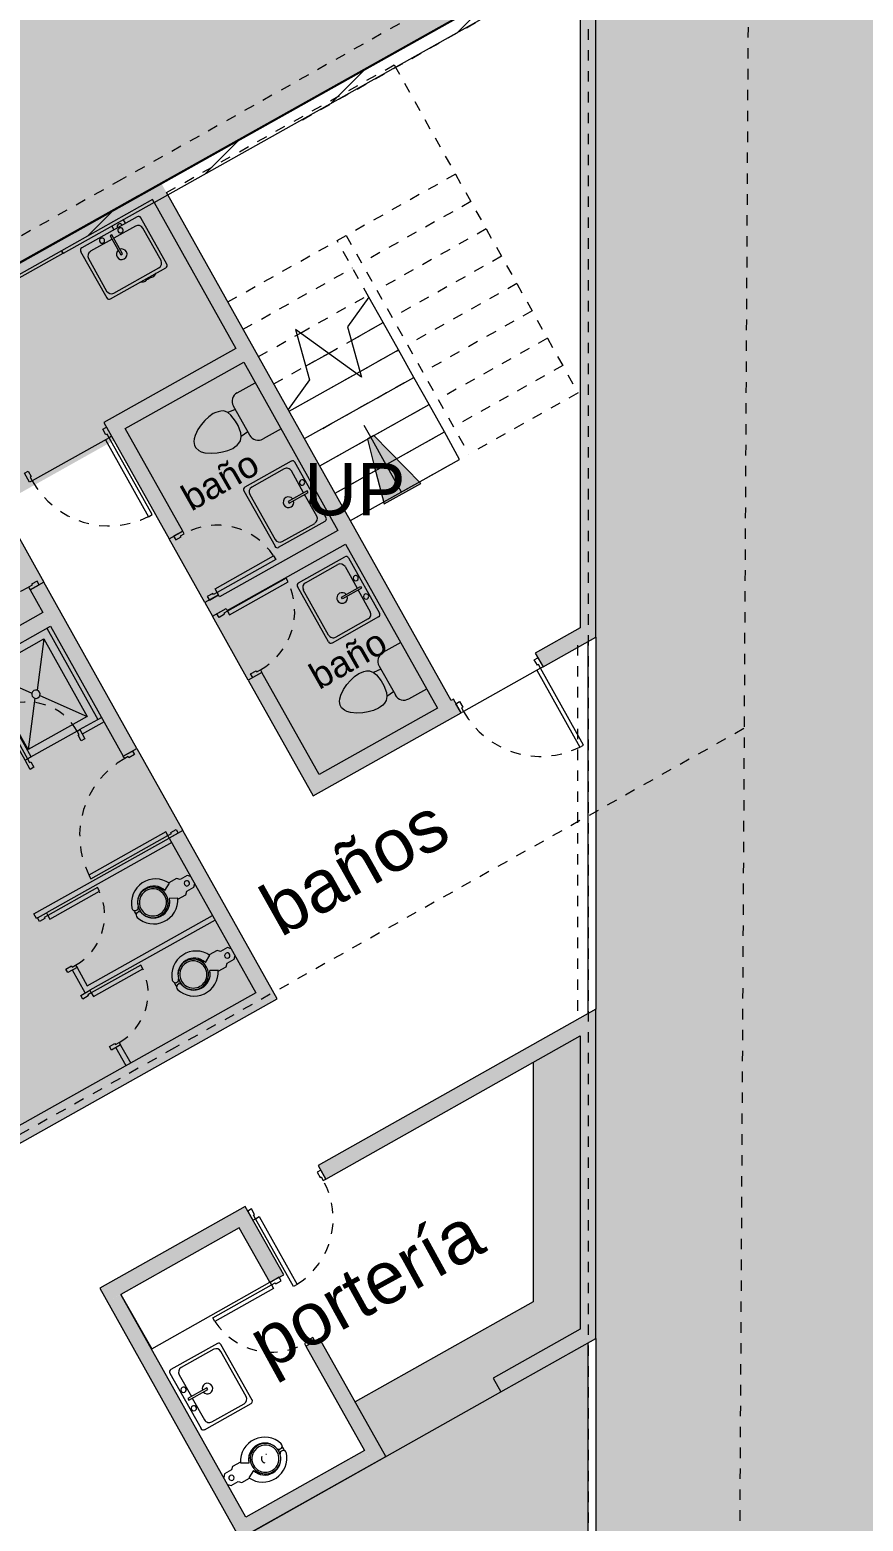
# Model space of a CAD drawing. Header units: metres. Extents: x -11.7 to 73.2, y 41.7 to 99.3.
# Drawn here: x 49.04 to 57.02, y 72.29 to 86.57 of the extents above; entities that cross this region are included whole.
import ezdxf

# ---------------------------------------------------------------- set-up
doc = ezdxf.new("R2010")
doc.units = ezdxf.units.M
for name, pattern in [('Basculante', [0.004, 0.0025, -0.0015]), ('Dash dot', [0.015875, 0.00635, -0.004763, 0, -0.004763]), ('LineaDiscontinua-1_5mm', [0.003, 0.0015, -0.0015]), ('LíneaDeRejilla', [0.021, 0.012, -0.003, 0.003, -0.003]), ('Oculto', [0.006, 0.004, -0.002])]:
    doc.linetypes.add(name, pattern=pattern)
for name, color, linetype, lineweight in [('A-BRND', 11, 'Continuous', 5), ('A-DETL', 3, 'Continuous', 5), ('A-DETL-3', 151, 'Continuous', 5), ('A-DETL-GENF', 92, 'Continuous', 5), ('A-DETL-LNOC', 90, 'Oculto', 5), ('A-ESCA', 31, 'Continuous', 5), ('A-ESCA-ANNO', 31, 'Continuous', 5), ('A-ESCA-LNOC', 31, 'Basculante', 5), ('A-MURO', 113, 'Continuous', 9), ('A-MURO-ACHU', 111, 'Continuous', 9), ('A-PISO', 51, 'Continuous', 9), ('A-PISO-ACHU', 8, 'Continuous', 9), ('A-PISO-RAMP-TEXT', 2, 'Continuous', 5), ('A-PUER', 31, 'Continuous', 5), ('A-PUER-MARC', 31, 'Continuous', 9), ('A-TEXT-NOTA', 2, 'Continuous', 5), ('A-VENT', 1, 'Continuous', 5), ('A-WALL', 113, 'Continuous', 18), ('H-HID-APAR', 6, 'Continuous', 5), ('S-ESCA-IDEN', 31, 'Continuous', 5), ('S-REJI', 1, 'Continuous', 5)]:
    doc.layers.add(name, color=color, linetype=linetype, lineweight=lineweight)
doc.styles.add('Arial', font='Arial.ttf', dxfattribs={"height": 0.5})
doc.styles.add('Arial_1', font='Arial.ttf', dxfattribs={"height": 0.625})
doc.styles.add('Arial_3', font='Arial.ttf', dxfattribs={"height": 0.25})

# ---------------------------------------------------------------- blocks, each defined once
blk = doc.blocks.new('Puerta-Batiente-HojaLisa - 700x2200-1187620-Nivel 1')
at = {"layer": 'A-PUER'}
for p, q in [((-0.322, -0.719), (-0.322, -0.075)), ((-0.322, -0.075), (-0.282, -0.075)), ((-0.282, -0.075), (-0.282, -0.719)), ((-0.282, -0.719), (-0.322, -0.719))]:
    blk.add_line(p, q, dxfattribs=at)
at = {"layer": 'A-PUER', "linetype": 'LineaDiscontinua-1_5mm'}
blk.add_arc((-0.322, -0.075), 0.644, 273.561, 360, dxfattribs=at)
at = {"layer": 'A-PUER-MARC'}
for p, q in [((-0.31, 0.025), (-0.35, 0.025)), ((-0.35, 0.025), (-0.35, -0.075)), ((-0.31, -0.035), (-0.31, 0.025)), ((0.35, 0.025), (0.31, 0.025)), ((0.31, 0.025), (0.31, -0.035)), ((0.35, -0.075), (0.35, 0.025)), ((-0.35, -0.075), (-0.322, -0.075)), ((-0.322, -0.075), (-0.322, -0.035)), ((-0.322, -0.035), (-0.31, -0.035)), ((0.31, -0.035), (0.322, -0.035)), ((0.322, -0.035), (0.322, -0.075)), ((0.322, -0.075), (0.35, -0.075))]:
    blk.add_line(p, q, dxfattribs=at)
blk = doc.blocks.new('M_Sink-Single-2D - 660 x 560mm-1187621-Nivel 1')
at = {"layer": 'H-HID-APAR'}
for p, q in [((0.002, 0.65), (0.002, 0.14)), ((0.002, 0.65), (0.002, 0.14)), ((0.636, 0.675), (0.027, 0.675)), ((0.636, 0.675), (0.027, 0.675)), ((0.033, 0.592), (0.033, 0.236)), ((0.579, 0.643), (0.084, 0.643)), ((0.63, 0.236), (0.63, 0.592)), ((0.662, 0.14), (0.662, 0.65)), ((0.662, 0.14), (0.662, 0.65)), ((0.341, 0.356), (0.322, 0.356)), ((0.322, 0.356), (0.322, 0.147)), ((0.341, 0.147), (0.341, 0.356)), ((0.084, 0.185), (0.322, 0.185)), ((0.322, 0.147), (0.341, 0.147)), ((0.341, 0.185), (0.579, 0.185)), ((0.027, 0.115), (0.636, 0.115)), ((0.027, 0.115), (0.636, 0.115))]:
    blk.add_line(p, q, dxfattribs=at)
for centre, radius, start, end in [((0.027, 0.65), 0.0254, 90, 180), ((0.027, 0.65), 0.0254, 90, 180), ((0.084, 0.592), 0.0508, 90, 180), ((0.579, 0.592), 0.0508, 360, 90), ((0.636, 0.65), 0.0254, 0, 90), ((0.636, 0.65), 0.0254, 0, 90), ((0.332, 0.356), 0.0508, 360, 180), ((0.332, 0.356), 0.0508, 180, 259.1931), ((0.332, 0.356), 0.0508, 280.8069, 0), ((0.084, 0.236), 0.0508, 180, 270), ((0.23, 0.15), 0.0254, 360, 180), ((0.23, 0.15), 0.0254, 180, 0), ((0.433, 0.15), 0.0254, 360, 180), ((0.433, 0.15), 0.0254, 180, 360), ((0.579, 0.236), 0.0508, 270, 0), ((0.027, 0.14), 0.0254, 180, 270), ((0.027, 0.14), 0.0254, 180, 270), ((0.636, 0.14), 0.0254, 270, 360), ((0.636, 0.14), 0.0254, 270, 0)]:
    blk.add_arc(centre, radius, start, end, dxfattribs=at)
blk = doc.blocks.new('Puerta-Batiente-HojaLisa - 800x2200-1043135-Nivel 1')
at = {"layer": 'A-PUER'}
for p, q in [((-0.372, -0.819), (-0.372, -0.075)), ((-0.372, -0.075), (-0.332, -0.075)), ((-0.332, -0.075), (-0.332, -0.819)), ((-0.332, -0.819), (-0.372, -0.819))]:
    blk.add_line(p, q, dxfattribs=at)
at = {"layer": 'A-PUER', "linetype": 'LineaDiscontinua-1_5mm'}
blk.add_arc((-0.372, -0.075), 0.744, 273.0819, 0, dxfattribs=at)
at = {"layer": 'A-PUER-MARC'}
for p, q in [((-0.36, 0.025), (-0.4, 0.025)), ((-0.4, 0.025), (-0.4, -0.075)), ((-0.36, -0.035), (-0.36, 0.025)), ((0.4, 0.025), (0.36, 0.025)), ((0.36, 0.025), (0.36, -0.035)), ((0.4, -0.075), (0.4, 0.025)), ((-0.4, -0.075), (-0.372, -0.075)), ((-0.372, -0.075), (-0.372, -0.035)), ((-0.372, -0.035), (-0.36, -0.035)), ((0.36, -0.035), (0.372, -0.035)), ((0.372, -0.035), (0.372, -0.075)), ((0.372, -0.075), (0.4, -0.075))]:
    blk.add_line(p, q, dxfattribs=at)
blk = doc.blocks.new('Ventana-1Cuerpo-Proyectante - 1000x500-1341010-Nivel 1')
at = {"layer": 'A-VENT'}
for p, q in [((-0.5, 0.06), (0.5, 0.06)), ((-0.5, 0.06), (-0.5, 0.03)), ((-0.5, 0.03), (0.5, 0.03)), ((0.5, 0.03), (0.5, 0.06))]:
    blk.add_line(p, q, dxfattribs=at)
blk = doc.blocks.new('M_Water Closet - Flush Valve - Floor Mounted - Private - 6_1 Lpf-1196158-Nivel 1')
at = {"layer": 'H-HID-APAR'}
for p, q in [((-0.064, -0.102), (-0.089, -0.127)), ((-0.089, -0.127), (-0.089, -0.213)), ((-0.038, 0), (-0.064, -0.025)), ((-0.064, -0.025), (-0.064, -0.102)), ((0.064, -0.025), (0.038, 0)), ((0.064, -0.102), (0.064, -0.025)), ((0.089, -0.127), (0.064, -0.102)), ((0.089, -0.213), (0.089, -0.127)), ((-0.043, -0.281), (-0.083, -0.209)), ((0.083, -0.209), (0.043, -0.281)), ((-0.006, -0.597), (-0.013, -0.596))]:
    blk.add_line(p, q, dxfattribs=at)
at = {"layer": 'H-HID-APAR', "flags": 128}
for points in [[(-0.111, -0.325), (-0.107, -0.321), (-0.102, -0.317), (-0.098, -0.313), (-0.092, -0.309), (-0.087, -0.306), (-0.082, -0.302), (-0.076, -0.299), (-0.071, -0.296), (-0.065, -0.293), (-0.059, -0.291), (-0.053, -0.289), (-0.051, -0.288)], [(0.051, -0.288), (0.057, -0.29), (0.063, -0.292), (0.068, -0.295), (0.074, -0.298), (0.08, -0.301), (0.085, -0.304), (0.09, -0.308), (0.096, -0.311), (0.101, -0.315), (0.105, -0.319), (0.11, -0.324)], [(0.014, -0.596), (0.009, -0.597), (0.003, -0.597)]]:
    blk.add_lwpolyline(points, dxfattribs=at)
at = {"layer": 'H-HID-APAR'}
for centre, radius, start, end in [((0, -0.064), 0.0254, 360, 180), ((0, -0.064), 0.0254, 180, 360), ((0.019, -0.418), 0.232, 115.8609, 252.5741), ((0.002, -0.429), 0.155, 106.9633, 257.0367), ((-0.002, -0.429), 0.155, 282.9633, 73.0367), ((-0.019, -0.418), 0.232, 287.4259, 64.1391), ((0, -0.438), 0.146, 0, 180), ((0, -0.438), 0.146, 161.4419, 165.9707), ((0, -0.437), 0.13, 90, 270), ((0, -0.438), 0.146, 146.5915, 151.9011), ((0, -0.438), 0.146, 132.2685, 137.754), ((0, -0.438), 0.146, 118.1189, 123.4335), ((0, -0.438), 0.146, 104.0429, 108.5788), ((0, -0.438), 0.04, 30, 140.1083), ((0, -0.437), 0.13, 270, 90), ((0, -0.438), 0.146, 71.4212, 75.9571), ((0, -0.438), 0.146, 56.5665, 61.8811), ((0, -0.438), 0.146, 42.246, 47.7315), ((0, -0.438), 0.146, 28.1617, 33.4085), ((0, -0.438), 0.146, 14.0293, 18.5581), ((0, -0.438), 0.146, 180, 238.3584), ((0, -0.438), 0.146, 240.6149, 251.1591), ((0, -0.438), 0.04, 315, 324.568), ((0, -0.438), 0.146, 288.8409, 299.3851), ((0, -0.438), 0.146, 301.6416, 0), ((-0.042, -0.61), 0.0307, 252.5741, 72.5741), ((0, -0.438), 0.146, 255.8551, 284.1449), ((0, -0.438), 0.197, 264.2548, 276.4022), ((0.042, -0.61), 0.0307, 107.4259, 287.4259)]:
    blk.add_arc(centre, radius, start, end, dxfattribs=at)
blk = doc.blocks.new('Puerta-Batiente-HojaLisa - 700x2200-1508701-Nivel 1')
at = {"layer": 'A-PUER'}
for p, q in [((-0.282, 0.719), (-0.322, 0.719)), ((-0.322, 0.719), (-0.322, 0.075)), ((-0.282, 0.075), (-0.282, 0.719)), ((-0.322, 0.075), (-0.282, 0.075))]:
    blk.add_line(p, q, dxfattribs=at)
at = {"layer": 'A-PUER', "linetype": 'LineaDiscontinua-1_5mm'}
blk.add_arc((-0.322, 0.075), 0.644, 0, 86.439, dxfattribs=at)
at = {"layer": 'A-PUER-MARC'}
for p, q in [((-0.35, -0.025), (-0.35, 0.075)), ((-0.35, 0.075), (-0.322, 0.075)), ((-0.322, 0.075), (-0.322, 0.035)), ((-0.322, 0.035), (-0.31, 0.035)), ((-0.31, 0.035), (-0.31, -0.025)), ((0.31, 0.035), (0.322, 0.035)), ((0.31, -0.025), (0.31, 0.035)), ((0.322, 0.035), (0.322, 0.075)), ((0.322, 0.075), (0.35, 0.075)), ((0.35, 0.075), (0.35, -0.025)), ((-0.31, -0.025), (-0.35, -0.025)), ((0.35, -0.025), (0.31, -0.025))]:
    blk.add_line(p, q, dxfattribs=at)
blk = doc.blocks.new('Puerta-Batiente-HojaLisa - 700x2200-V8-Nivel 1')
at = {"layer": 'A-PUER'}
for p, q in [((-0.322, -0.719), (-0.322, -0.075)), ((-0.322, -0.075), (-0.282, -0.075)), ((-0.282, -0.075), (-0.282, -0.719)), ((-0.282, -0.719), (-0.322, -0.719))]:
    blk.add_line(p, q, dxfattribs=at)
at = {"layer": 'A-PUER', "linetype": 'LineaDiscontinua-1_5mm'}
blk.add_arc((-0.322, -0.075), 0.644, 273.561, 360, dxfattribs=at)
at = {"layer": 'A-PUER-MARC'}
for p, q in [((-0.31, 0.025), (-0.35, 0.025)), ((-0.35, 0.025), (-0.35, -0.075)), ((-0.31, -0.035), (-0.31, 0.025)), ((0.35, 0.025), (0.31, 0.025)), ((0.31, 0.025), (0.31, -0.035)), ((0.35, -0.075), (0.35, 0.025)), ((-0.35, -0.075), (-0.322, -0.075)), ((-0.322, -0.075), (-0.322, -0.035)), ((-0.322, -0.035), (-0.31, -0.035)), ((0.31, -0.035), (0.322, -0.035)), ((0.322, -0.035), (0.322, -0.075)), ((0.322, -0.075), (0.35, -0.075))]:
    blk.add_line(p, q, dxfattribs=at)
blk = doc.blocks.new('Puerta-Batiente-HojaLisa - 900x2200-1042033-Nivel 1')
at = {"layer": 'A-PUER'}
for p, q in [((-0.382, 0.919), (-0.422, 0.919)), ((-0.422, 0.919), (-0.422, 0.075)), ((-0.382, 0.075), (-0.382, 0.919)), ((-0.422, 0.075), (-0.382, 0.075))]:
    blk.add_line(p, q, dxfattribs=at)
at = {"layer": 'A-PUER', "linetype": 'LineaDiscontinua-1_5mm'}
blk.add_arc((-0.422, 0.075), 0.844, 360, 87.2835, dxfattribs=at)
at = {"layer": 'A-PUER-MARC'}
for p, q in [((-0.45, -0.025), (-0.45, 0.075)), ((-0.45, 0.075), (-0.422, 0.075)), ((-0.422, 0.075), (-0.422, 0.035)), ((-0.422, 0.035), (-0.41, 0.035)), ((-0.41, 0.035), (-0.41, -0.025)), ((0.41, 0.035), (0.422, 0.035)), ((0.41, -0.025), (0.41, 0.035)), ((0.422, 0.035), (0.422, 0.075)), ((0.422, 0.075), (0.45, 0.075)), ((0.45, 0.075), (0.45, -0.025)), ((-0.41, -0.025), (-0.45, -0.025)), ((0.45, -0.025), (0.41, -0.025))]:
    blk.add_line(p, q, dxfattribs=at)
blk = doc.blocks.new('Puerta-Batiente-HojaLisa - 900x2200-1042010-Nivel 1')
at = {"layer": 'A-PUER'}
for p, q in [((-0.422, -0.919), (-0.422, -0.075)), ((-0.422, -0.075), (-0.382, -0.075)), ((-0.382, -0.075), (-0.382, -0.919)), ((-0.382, -0.919), (-0.422, -0.919))]:
    blk.add_line(p, q, dxfattribs=at)
at = {"layer": 'A-PUER', "linetype": 'LineaDiscontinua-1_5mm'}
blk.add_arc((-0.422, -0.075), 0.844, 272.7165, 0, dxfattribs=at)
at = {"layer": 'A-PUER-MARC'}
for p, q in [((-0.41, 0.025), (-0.45, 0.025)), ((-0.45, 0.025), (-0.45, -0.075)), ((-0.41, -0.035), (-0.41, 0.025)), ((0.45, 0.025), (0.41, 0.025)), ((0.41, 0.025), (0.41, -0.035)), ((0.45, -0.075), (0.45, 0.025)), ((-0.45, -0.075), (-0.422, -0.075)), ((-0.422, -0.075), (-0.422, -0.035)), ((-0.422, -0.035), (-0.41, -0.035)), ((0.41, -0.035), (0.422, -0.035)), ((0.422, -0.035), (0.422, -0.075)), ((0.422, -0.075), (0.45, -0.075))]:
    blk.add_line(p, q, dxfattribs=at)
blk = doc.blocks.new('M_Toilet-Domestic-3D - M_Toilet-Domestic-3D-1584717-Nivel 1')
at = {"layer": 'H-HID-APAR'}
for p, q in [((-0.253, 0.298), (-0.253, 0.495)), ((0.253, 0.495), (0.253, 0.298)), ((0.159, 0.204), (-0.159, 0.204)), ((-0.123, 0.204), (-0.132, 0.127)), ((-0.025, 0.152), (-0.097, 0.14)), ((0.025, 0.152), (-0.025, 0.152)), ((0.097, 0.14), (0.025, 0.152)), ((0.123, 0.204), (0.132, 0.127)), ((-0.188, 0.025), (-0.191, 0)), ((-0.191, 0), (-0.186, -0.051)), ((-0.184, 0.051), (-0.188, 0.025)), ((-0.177, 0.076), (-0.184, 0.051)), ((-0.163, 0.102), (-0.177, 0.076)), ((-0.132, 0.127), (-0.163, 0.102)), ((-0.097, 0.14), (-0.132, 0.127)), ((0.132, 0.127), (0.097, 0.14)), ((0.163, 0.102), (0.132, 0.127)), ((0.177, 0.076), (0.163, 0.102)), ((0.184, 0.051), (0.177, 0.076)), ((0.188, 0.025), (0.184, 0.051)), ((0.186, -0.051), (0.191, 0)), ((0.191, 0), (0.188, 0.025)), ((-0.186, -0.051), (-0.172, -0.102)), ((-0.172, -0.102), (-0.154, -0.152)), ((0.154, -0.152), (0.172, -0.102)), ((0.172, -0.102), (0.186, -0.051)), ((-0.154, -0.152), (-0.13, -0.203)), ((-0.13, -0.203), (-0.095, -0.254)), ((-0.095, -0.254), (-0.07, -0.279)), ((-0.07, -0.279), (-0.048, -0.292)), ((0.048, -0.292), (0.07, -0.279)), ((0.07, -0.279), (0.095, -0.254)), ((0.095, -0.254), (0.13, -0.203)), ((0.13, -0.203), (0.154, -0.152)), ((-0.048, -0.292), (-0.013, -0.305)), ((-0.013, -0.305), (0.013, -0.305)), ((0.013, -0.305), (0.048, -0.292))]:
    blk.add_line(p, q, dxfattribs=at)
for centre, start, end in [((-0.159, 0.298), 180, 270), ((0.159, 0.298), 270, 360)]:
    blk.add_arc(centre, 0.0946, start, end, dxfattribs=at)
blk = doc.blocks.new('M_Sink-Single-2D - 660 x 560mm-V9-Nivel 1')
at = {"layer": 'H-HID-APAR'}
for p, q in [((0.002, 0.65), (0.002, 0.14)), ((0.002, 0.65), (0.002, 0.14)), ((0.636, 0.675), (0.027, 0.675)), ((0.636, 0.675), (0.027, 0.675)), ((0.033, 0.592), (0.033, 0.236)), ((0.579, 0.643), (0.084, 0.643)), ((0.63, 0.236), (0.63, 0.592)), ((0.662, 0.14), (0.662, 0.65)), ((0.662, 0.14), (0.662, 0.65)), ((0.341, 0.356), (0.322, 0.356)), ((0.322, 0.356), (0.322, 0.147)), ((0.341, 0.147), (0.341, 0.356)), ((0.084, 0.185), (0.322, 0.185)), ((0.322, 0.147), (0.341, 0.147)), ((0.341, 0.185), (0.579, 0.185)), ((0.027, 0.115), (0.636, 0.115)), ((0.027, 0.115), (0.636, 0.115))]:
    blk.add_line(p, q, dxfattribs=at)
for centre, radius, start, end in [((0.027, 0.65), 0.0254, 90, 180), ((0.027, 0.65), 0.0254, 90, 180), ((0.084, 0.592), 0.0508, 90, 180), ((0.579, 0.592), 0.0508, 360, 90), ((0.636, 0.65), 0.0254, 0, 90), ((0.636, 0.65), 0.0254, 0, 90), ((0.332, 0.356), 0.0508, 360, 180), ((0.332, 0.356), 0.0508, 180, 259.1931), ((0.332, 0.356), 0.0508, 280.8069, 0), ((0.084, 0.236), 0.0508, 180, 270), ((0.23, 0.15), 0.0254, 360, 180), ((0.23, 0.15), 0.0254, 180, 0), ((0.433, 0.15), 0.0254, 360, 180), ((0.433, 0.15), 0.0254, 180, 360), ((0.579, 0.236), 0.0508, 270, 0), ((0.027, 0.14), 0.0254, 180, 270), ((0.027, 0.14), 0.0254, 180, 270), ((0.636, 0.14), 0.0254, 270, 360), ((0.636, 0.14), 0.0254, 270, 0)]:
    blk.add_arc(centre, radius, start, end, dxfattribs=at)
blk = doc.blocks.new('M_Toilet-Domestic-3D - M_Toilet-Domestic-3D-1585321-Nivel 1')
at = {"layer": 'H-HID-APAR'}
for p, q in [((-0.07, 0.279), (-0.048, 0.292)), ((-0.048, 0.292), (-0.013, 0.305)), ((-0.013, 0.305), (0.013, 0.305)), ((0.013, 0.305), (0.048, 0.292)), ((0.048, 0.292), (0.07, 0.279)), ((-0.172, 0.102), (-0.154, 0.152)), ((-0.154, 0.152), (-0.13, 0.203)), ((-0.13, 0.203), (-0.095, 0.254)), ((-0.095, 0.254), (-0.07, 0.279)), ((0.07, 0.279), (0.095, 0.254)), ((0.095, 0.254), (0.13, 0.203)), ((0.13, 0.203), (0.154, 0.152)), ((0.154, 0.152), (0.172, 0.102)), ((-0.191, 0), (-0.186, 0.051)), ((-0.186, 0.051), (-0.172, 0.102)), ((0.172, 0.102), (0.186, 0.051)), ((0.186, 0.051), (0.191, 0)), ((-0.188, -0.025), (-0.191, 0)), ((-0.184, -0.051), (-0.188, -0.025)), ((-0.177, -0.076), (-0.184, -0.051)), ((-0.163, -0.102), (-0.177, -0.076)), ((-0.132, -0.127), (-0.163, -0.102)), ((-0.097, -0.14), (-0.132, -0.127)), ((-0.123, -0.204), (-0.132, -0.127)), ((-0.025, -0.152), (-0.097, -0.14)), ((0.097, -0.14), (0.025, -0.152)), ((0.132, -0.127), (0.097, -0.14)), ((0.123, -0.204), (0.132, -0.127)), ((0.163, -0.102), (0.132, -0.127)), ((0.177, -0.076), (0.163, -0.102)), ((0.184, -0.051), (0.177, -0.076)), ((0.188, -0.025), (0.184, -0.051)), ((0.191, 0), (0.188, -0.025)), ((0.159, -0.204), (-0.159, -0.204)), ((0.025, -0.152), (-0.025, -0.152)), ((-0.253, -0.298), (-0.253, -0.495)), ((0.253, -0.495), (0.253, -0.298))]:
    blk.add_line(p, q, dxfattribs=at)
for centre, start, end in [((-0.159, -0.298), 90, 180), ((0.159, -0.298), 0, 90)]:
    blk.add_arc(centre, 0.0946, start, end, dxfattribs=at)
blk = doc.blocks.new('M_Sink-Single-2D - 660 x 560mm-1585322-Nivel 1')
at = {"layer": 'H-HID-APAR'}
for p, q in [((0.002, -0.65), (0.002, -0.14)), ((0.002, -0.65), (0.002, -0.14)), ((0.027, -0.115), (0.636, -0.115)), ((0.027, -0.115), (0.636, -0.115)), ((0.662, -0.14), (0.662, -0.65)), ((0.662, -0.14), (0.662, -0.65)), ((0.033, -0.592), (0.033, -0.236)), ((0.084, -0.185), (0.322, -0.185)), ((0.322, -0.147), (0.341, -0.147)), ((0.322, -0.356), (0.322, -0.147)), ((0.341, -0.147), (0.341, -0.356)), ((0.341, -0.185), (0.579, -0.185)), ((0.63, -0.236), (0.63, -0.592)), ((0.341, -0.356), (0.322, -0.356)), ((0.636, -0.675), (0.027, -0.675)), ((0.636, -0.675), (0.027, -0.675)), ((0.579, -0.643), (0.084, -0.643))]:
    blk.add_line(p, q, dxfattribs=at)
for centre, radius, start, end in [((0.027, -0.14), 0.0254, 90, 180), ((0.027, -0.14), 0.0254, 90, 180), ((0.23, -0.15), 0.0254, 360, 180), ((0.433, -0.15), 0.0254, 0, 180), ((0.636, -0.14), 0.0254, 0, 90), ((0.636, -0.14), 0.0254, 0, 90), ((0.084, -0.236), 0.0508, 90, 180), ((0.23, -0.15), 0.0254, 180, 0), ((0.433, -0.15), 0.0254, 180, 0), ((0.579, -0.236), 0.0508, 360, 90), ((0.332, -0.356), 0.0508, 100.8069, 180), ((0.332, -0.356), 0.0508, 180, 0), ((0.332, -0.356), 0.0508, 360, 79.1931), ((0.027, -0.65), 0.0254, 180, 270), ((0.027, -0.65), 0.0254, 180, 270), ((0.084, -0.592), 0.0508, 180, 270), ((0.579, -0.592), 0.0508, 270, 0), ((0.636, -0.65), 0.0254, 270, 0), ((0.636, -0.65), 0.0254, 270, 0)]:
    blk.add_arc(centre, radius, start, end, dxfattribs=at)
blk = doc.blocks.new('M_Water Closet - Flush Valve - Floor Mounted - Public - 6_1 Lpf-1196154-Nivel 1')
at = {"layer": 'H-HID-APAR'}
for p, q in [((-0.064, -0.025), (-0.064, -0.064)), ((0.064, -0.064), (0.064, -0.025))]:
    blk.add_line(p, q, dxfattribs=at)
for centre, radius, start, end in [((0, -0.064), 0.0254, 360, 180), ((0.019, -0.418), 0.232, 243.0924, 252.5741), ((-0.042, -0.61), 0.0307, 252.5741, 327.5741), ((0, -0.438), 0.197, 263.5978, 276.4022), ((0.042, -0.61), 0.0307, 212.4259, 287.4259), ((-0.019, -0.418), 0.232, 287.4259, 296.907)]:
    blk.add_arc(centre, radius, start, end, dxfattribs=at)
blk = doc.blocks.new('M_Sink-Single-2D - 660 x 560mm-1585875-Nivel 1')
at = {"layer": 'H-HID-APAR'}
for p, q in [((0.002, 0.635), (0.002, 0.125)), ((0.002, 0.635), (0.002, 0.125)), ((0.636, 0.66), (0.027, 0.66)), ((0.636, 0.66), (0.027, 0.66)), ((0.033, 0.577), (0.033, 0.221)), ((0.579, 0.628), (0.084, 0.628)), ((0.63, 0.221), (0.63, 0.577)), ((0.662, 0.125), (0.662, 0.635)), ((0.662, 0.125), (0.662, 0.635)), ((0.341, 0.341), (0.322, 0.341)), ((0.322, 0.341), (0.322, 0.132)), ((0.341, 0.132), (0.341, 0.341)), ((0.084, 0.17), (0.322, 0.17)), ((0.341, 0.17), (0.579, 0.17)), ((0.027, 0.1), (0.636, 0.1)), ((0.027, 0.1), (0.636, 0.1)), ((0.322, 0.132), (0.341, 0.132))]:
    blk.add_line(p, q, dxfattribs=at)
for centre, radius, start, end in [((0.027, 0.635), 0.0254, 90, 180), ((0.027, 0.635), 0.0254, 90, 180), ((0.084, 0.577), 0.0508, 90, 180), ((0.579, 0.577), 0.0508, 360, 90), ((0.636, 0.635), 0.0254, 0, 90), ((0.636, 0.635), 0.0254, 0, 90), ((0.332, 0.341), 0.0508, 360, 180), ((0.332, 0.341), 0.0508, 180, 259.1931), ((0.332, 0.341), 0.0508, 280.8069, 0), ((0.084, 0.221), 0.0508, 180, 270), ((0.23, 0.135), 0.0254, 360, 180), ((0.433, 0.135), 0.0254, 360, 180), ((0.579, 0.221), 0.0508, 270, 0), ((0.027, 0.125), 0.0254, 180, 270), ((0.027, 0.125), 0.0254, 180, 270), ((0.23, 0.135), 0.0254, 180, 0), ((0.433, 0.135), 0.0254, 180, 360), ((0.636, 0.125), 0.0254, 270, 360), ((0.636, 0.125), 0.0254, 270, 0)]:
    blk.add_arc(centre, radius, start, end, dxfattribs=at)
blk = doc.blocks.new('Puerta-Batiente-HojaLisa - 600x1_400-1587083-Nivel 1')
at = {"layer": 'A-PUER'}
for p, q in [((-0.232, 0.569), (-0.272, 0.569)), ((-0.272, 0.569), (-0.272, 0.025)), ((-0.232, 0.025), (-0.232, 0.569)), ((-0.272, 0.025), (-0.232, 0.025))]:
    blk.add_line(p, q, dxfattribs=at)
at = {"layer": 'A-PUER', "linetype": 'LineaDiscontinua-1_5mm'}
blk.add_arc((-0.272, 0.025), 0.544, 360, 85.7833, dxfattribs=at)
at = {"layer": 'A-PUER-MARC'}
for p, q in [((-0.3, -0.075), (-0.3, 0.025)), ((-0.3, 0.025), (-0.272, 0.025)), ((-0.272, 0.025), (-0.272, -0.015)), ((0.272, -0.015), (0.272, 0.025)), ((0.272, 0.025), (0.3, 0.025)), ((0.3, 0.025), (0.3, -0.075)), ((-0.26, -0.075), (-0.3, -0.075)), ((-0.272, -0.015), (-0.26, -0.015)), ((-0.26, -0.015), (-0.26, -0.075)), ((0.26, -0.015), (0.272, -0.015)), ((0.26, -0.075), (0.26, -0.015)), ((0.3, -0.075), (0.26, -0.075))]:
    blk.add_line(p, q, dxfattribs=at)
blk = doc.blocks.new('Puerta-Batiente-HojaLisa - 900x2200-V7-Nivel 1')
at = {"layer": 'A-PUER'}
for p, q in [((-0.382, 0.919), (-0.422, 0.919)), ((-0.422, 0.919), (-0.422, 0.075)), ((-0.382, 0.075), (-0.382, 0.919)), ((-0.422, 0.075), (-0.382, 0.075))]:
    blk.add_line(p, q, dxfattribs=at)
at = {"layer": 'A-PUER', "linetype": 'LineaDiscontinua-1_5mm'}
blk.add_arc((-0.422, 0.075), 0.844, 360, 87.2835, dxfattribs=at)
at = {"layer": 'A-PUER-MARC'}
for p, q in [((-0.45, -0.025), (-0.45, 0.075)), ((-0.45, 0.075), (-0.422, 0.075)), ((-0.422, 0.075), (-0.422, 0.035)), ((-0.422, 0.035), (-0.41, 0.035)), ((-0.41, 0.035), (-0.41, -0.025)), ((0.41, 0.035), (0.422, 0.035)), ((0.41, -0.025), (0.41, 0.035)), ((0.422, 0.035), (0.422, 0.075)), ((0.422, 0.075), (0.45, 0.075)), ((0.45, 0.075), (0.45, -0.025)), ((-0.41, -0.025), (-0.45, -0.025)), ((0.45, -0.025), (0.41, -0.025))]:
    blk.add_line(p, q, dxfattribs=at)
blk = doc.blocks.new('M_Water Closet - Flush Valve - Floor Mounted - Public - 6_1 Lpf-V10-Nivel 1')
at = {"layer": 'H-HID-APAR'}
for p, q in [((-0.064, -0.102), (-0.089, -0.127)), ((-0.089, -0.127), (-0.089, -0.213)), ((-0.038, 0), (-0.064, -0.025)), ((-0.064, -0.025), (-0.064, -0.102)), ((0.064, -0.025), (0.038, 0)), ((0.064, -0.102), (0.064, -0.025)), ((0.089, -0.127), (0.064, -0.102)), ((0.089, -0.213), (0.089, -0.127)), ((-0.043, -0.281), (-0.083, -0.209)), ((0.083, -0.209), (0.043, -0.281)), ((-0.006, -0.597), (-0.013, -0.596))]:
    blk.add_line(p, q, dxfattribs=at)
at = {"layer": 'H-HID-APAR', "flags": 128}
for points in [[(-0.111, -0.325), (-0.107, -0.321), (-0.102, -0.317), (-0.098, -0.313), (-0.092, -0.309), (-0.087, -0.306), (-0.082, -0.302), (-0.076, -0.299), (-0.071, -0.296), (-0.065, -0.293), (-0.059, -0.291), (-0.053, -0.289), (-0.051, -0.288)], [(0.051, -0.288), (0.057, -0.29), (0.063, -0.292), (0.068, -0.295), (0.074, -0.298), (0.08, -0.301), (0.085, -0.304), (0.09, -0.308), (0.096, -0.311), (0.101, -0.315), (0.105, -0.319), (0.11, -0.324)], [(0.014, -0.596), (0.009, -0.597), (0.003, -0.597)]]:
    blk.add_lwpolyline(points, dxfattribs=at)
at = {"layer": 'H-HID-APAR'}
for centre, radius, start, end in [((0, -0.064), 0.0254, 360, 180), ((0, -0.064), 0.0254, 180, 360), ((0.019, -0.418), 0.232, 115.8609, 252.5741), ((0.002, -0.429), 0.155, 106.9633, 257.0367), ((-0.002, -0.429), 0.155, 282.9633, 73.0367), ((-0.019, -0.418), 0.232, 287.4259, 64.1391), ((0, -0.438), 0.146, 0, 180), ((0, -0.438), 0.146, 161.4419, 165.9707), ((0, -0.437), 0.13, 90, 270), ((0, -0.438), 0.146, 146.5915, 151.9011), ((0, -0.438), 0.146, 132.2685, 137.754), ((0, -0.438), 0.146, 118.1189, 123.4335), ((0, -0.438), 0.146, 104.0429, 108.5788), ((0, -0.437), 0.13, 270, 90), ((0, -0.438), 0.146, 71.4212, 75.9571), ((0, -0.438), 0.146, 56.5665, 61.8811), ((0, -0.438), 0.146, 42.246, 47.7315), ((0, -0.438), 0.146, 28.0989, 33.4085), ((0, -0.438), 0.146, 14.0293, 18.5581), ((0, -0.438), 0.146, 180, 238.3584), ((0, -0.438), 0.146, 240.6149, 251.1591), ((0, -0.438), 0.146, 288.8409, 299.3851), ((0, -0.438), 0.146, 301.6416, 0), ((-0.042, -0.61), 0.0307, 252.5741, 72.5741), ((0, -0.438), 0.146, 255.8551, 284.1449), ((0, -0.438), 0.197, 263.5978, 276.4022), ((0.042, -0.61), 0.0307, 107.4259, 287.4259)]:
    blk.add_arc(centre, radius, start, end, dxfattribs=at)
blk = doc.blocks.new('M_Shower Stall-2D - M_Shower Stall-2D 80_100-V16-Nivel 1')
at = {"layer": 'H-HID-APAR'}
for p, q in [((0, 0), (0, 1)), ((0.8, 1), (0.8, 0)), ((0.075, 0.925), (0.371, 0.529)), ((0.075, 0.075), (0.075, 0.925)), ((0.075, 0.925), (0.725, 0.925)), ((0.725, 0.925), (0.429, 0.529)), ((0.725, 0.925), (0.725, 0.075)), ((0.372, 0.472), (0.075, 0.075)), ((0.428, 0.472), (0.725, 0.075)), ((0.572, 0), (0.028, 0)), ((0.725, 0.075), (0.075, 0.075))]:
    blk.add_line(p, q, dxfattribs=at)
for start, end in [(360, 180), (180, 360)]:
    blk.add_arc((0.4, 0.5), 0.04, start, end, dxfattribs=at)
blk = doc.blocks.new('Top Rail Type - Top Rail_Internal_-1330960-Nivel 1')
at = {"layer": 'A-DETL-LNOC'}
blk.add_line((54.286, 80.679), (54.286, 77.081), dxfattribs=at)

msp = doc.modelspace()

# ---------------------------------------------------------------- hatches: boundary and pattern name
at = {"layer": 'A-DETL-GENF'}
h = msp.add_hatch(color=7, dxfattribs=at)
h.paths.add_polyline_path([(48.148, 75.456), (49.865, 76.426), (48.144, 75.461), (48.147, 75.457)], flags=0)
h.paths.add_polyline_path([(48.152, 75.638), (51.205, 77.349), (50.374, 78.832), (50.505, 78.906), (50.065, 79.691), (49.934, 79.617), (49.237, 80.86), (47.754, 80.029), (48.268, 79.113), (46.698, 78.233), (48.149, 75.644)], flags=0)
h.paths.add_polyline_path([(46.624, 78.364), (48.064, 79.171), (47.55, 80.087), (49.164, 80.991), (49.042, 81.209), (49.173, 81.283), (48.755, 82.028), (49.845, 82.639), (49.75, 82.81), (51.014, 83.519), (50.23, 84.918), (50.361, 84.991), (50.304, 85.092), (44.554, 81.867), (44.61, 81.767), (44.691, 81.813), (46.614, 78.383)], flags=0)
h.paths.add_polyline_path([(51.81, 79.441), (52.944, 80.077), (52.064, 81.647), (50.93, 81.011), (50.92, 81.029), (50.789, 80.956), (51.131, 80.345), (51.262, 80.418), (51.793, 79.471)], flags=0)
h.paths.add_polyline_path([(50.716, 81.086), (50.846, 81.16), (50.856, 81.142), (51.99, 81.778), (51.088, 83.388), (49.954, 82.752), (50.504, 81.77), (50.373, 81.697), (50.674, 81.16)], flags=0)
h.paths.add_polyline_path([(48.602, 81.994), (47.744, 83.524), (47.875, 83.597), (48.659, 82.198), (48.965, 82.37), (49.038, 82.239), (48.616, 82.002)], flags=0)
msp.add_hatch(color=10, dxfattribs=at).paths.add_polyline_path([(51.012, 55.917), (54.381, 55.919), (54.381, 73.997), (49.207, 71.088), (47.969, 73.285), (26.695, 61.379), (27.997, 59.062), (49.236, 71.036), (49.236, 55.917), (49.279, 55.917)], flags=0)
at = {"layer": 'A-MURO-ACHU'}
for points in [[(54.311, 80.672), (54.461, 80.756), (54.461, 87.427), (54.311, 87.343), (54.311, 80.714)], [(52.944, 80.077), (53.075, 80.15), (50.361, 84.991), (50.23, 84.918), (52.903, 80.15)], [(50.93, 81.011), (52.064, 81.647), (51.99, 81.778), (50.856, 81.142), (50.92, 81.029)], [(47.624, 79.956), (49.237, 80.86), (49.164, 80.991), (47.55, 80.087), (47.583, 80.029)], [(46.4, 74.484), (51.41, 77.292), (51.336, 77.423), (47.722, 75.397), (47.739, 75.366), (46.626, 74.633)], [(54.311, 73.958), (54.461, 74.042), (54.461, 77.022), (54.311, 76.938), (54.311, 74.042)], [(51.051, 72.127), (51.182, 72.2), (49.913, 74.464), (49.782, 74.391), (50.957, 72.294)], [(53.552, 73.53), (54.311, 73.958), (54.311, 74.13), (53.478, 73.661)], [(51.182, 72.2), (52.319, 72.837), (52.245, 72.968), (51.109, 72.331), (51.129, 72.294)]]:
    msp.add_hatch(color=256, dxfattribs=at).paths.add_polyline_path(points, flags=0)
at = {"layer": 'A-MURO-ACHU', "lineweight": 5}
h = msp.add_hatch(dxfattribs=at)
h.set_pattern_fill('FP_1', color=256, style=0, pattern_type=2)
h.set_pattern_definition([(45, (0, 0), (-0.265165, 0.265165), [])])
h.paths.add_polyline_path([(37.239, 77.635), (39.763, 79.05), (39.748, 79.076), (50.216, 84.944), (50.23, 84.918), (54.311, 87.205), (54.311, 87.343), (37.18, 77.74), (37.203, 77.7)], flags=0)
at = {"layer": 'A-MURO-ACHU'}
h = msp.add_hatch(color=256, dxfattribs=at)
h.paths.add_polyline_path([(51.205, 77.349), (51.336, 77.423), (50.505, 78.906), (50.374, 78.832), (51.164, 77.423)], flags=0)
h.paths.add_polyline_path([(49.934, 79.617), (50.065, 79.691), (49.173, 81.283), (49.042, 81.209), (49.872, 79.728)], flags=0)
h.paths.add_polyline_path([(48.602, 81.994), (48.733, 82.068), (47.875, 83.597), (47.744, 83.524), (48.483, 82.205)], flags=0)
h = msp.add_hatch(color=256, dxfattribs=at)
h.paths.add_polyline_path([(48.733, 82.068), (49.038, 82.239), (48.965, 82.37), (48.659, 82.198)], flags=0)
h.paths.add_polyline_path([(49.823, 82.679), (51.088, 83.388), (51.014, 83.519), (49.75, 82.81), (49.782, 82.752)], flags=0)
h = msp.add_hatch(color=256, dxfattribs=at)
h.paths.add_polyline_path([(51.752, 79.237), (51.883, 79.31), (51.262, 80.418), (51.131, 80.345), (51.604, 79.502)], flags=0)
h.paths.add_polyline_path([(50.789, 80.956), (50.92, 81.029), (50.846, 81.16), (50.716, 81.086)], flags=0)
h.paths.add_polyline_path([(50.373, 81.697), (50.504, 81.77), (49.954, 82.752), (49.823, 82.679), (50.341, 81.755)], flags=0)
h = msp.add_hatch(color=256, dxfattribs=at)
h.paths.add_polyline_path([(51.883, 79.31), (53.17, 80.032), (53.096, 80.163), (51.81, 79.441)], flags=0)
h.paths.add_polyline_path([(53.955, 80.472), (54.311, 80.672), (54.311, 80.844), (53.881, 80.603), (53.923, 80.529)], flags=0)
h = msp.add_hatch(color=256, dxfattribs=at)
h.paths.add_polyline_path([(49.782, 74.391), (51.177, 75.175), (51.103, 75.306), (49.709, 74.522), (49.741, 74.464)], flags=0)
h.paths.add_polyline_path([(51.874, 75.567), (54.461, 77.022), (54.461, 77.194), (51.8, 75.698)], flags=0)
h = msp.add_hatch(color=256, dxfattribs=at)
h.paths.add_polyline_path([(52.319, 72.837), (52.45, 72.911), (51.814, 74.042), (51.683, 73.968), (52.278, 72.911)], flags=0)
h.paths.add_polyline_path([(51.34, 74.579), (51.471, 74.652), (51.177, 75.175), (51.046, 75.102), (51.228, 74.778)], flags=0)
at = {"layer": 'A-PISO-ACHU'}
h = msp.add_hatch(color=256, dxfattribs=at)
h.paths.add_polyline_path([(-5.714, 41.658), (19.599, 41.658), (19.605, 42.464), (40.933, 42.478), (40.946, 41.658), (44.914, 41.658), (44.914, 42.48), (49.914, 42.481), (49.914, 42.473), (54.904, 42.467), (54.904, 41.658), (54.914, 41.658), (54.914, 42.487), (58.671, 42.49), (57.849, 43.512), (57.759, 43.633), (57.679, 43.76), (57.608, 43.893), (57.547, 44.031), (57.497, 44.173), (57.458, 44.319), (57.43, 44.467), (57.413, 44.616), (57.408, 44.767), (57.416, 57.285), (57.416, 79.65), (59.917, 86.617), (59.925, 86.624), (59.917, 86.63), (59.917, 92.022), (59.937, 92.025), (59.938, 92.176), (59.913, 92.171), (59.911, 92.211), (59.893, 92.408), (59.857, 92.628), (59.826, 92.772), (59.775, 92.954), (59.72, 93.115), (59.744, 93.126), (59.671, 93.306), (59.587, 93.481), (59.489, 93.654), (59.488, 93.656), (59.386, 93.814), (59.271, 93.971), (59.146, 94.12), (59.012, 94.261), (58.87, 94.394), (58.719, 94.517), (58.562, 94.631), (58.397, 94.735), (58.227, 94.828), (58.05, 94.911), (57.87, 94.983), (57.685, 95.043), (57.496, 95.092), (57.305, 95.129), (57.079, 95.156), (56.886, 95.167), (56.707, 95.167), (56.506, 95.154), (56.311, 95.129), (56.119, 95.092), (55.93, 95.043), (55.744, 94.983), (55.563, 94.911), (55.393, 94.831), (25.532, 78.496), (-2.224, 62.875), (-2.521, 62.641), (-2.81, 62.398), (-3.092, 62.145), (-3.365, 61.884), (-3.63, 61.615), (-3.887, 61.338), (-4.184, 60.991), (-4.425, 60.691), (-4.656, 60.384), (-4.861, 60.093), (-5.072, 59.772), (-5.273, 59.444), (-5.464, 59.111), (-5.601, 58.856), (-5.77, 58.518), (-5.928, 58.175), (-6.075, 57.827), (-6.227, 57.429), (-6.336, 57.118), (26.988, 75.873), (54.461, 90.902), (54.461, 90.864), (54.482, 90.875), (54.482, 87.45), (54.461, 87.439), (54.461, 46.001), (-5.712, 46.001)], flags=0)
h.paths.add_polyline_path([(67.406, 45.89), (67.409, 50.912), (73.16, 50.909), (73.16, 51.904), (68.416, 51.907), (68.415, 93.643), (68.405, 93.658), (68.398, 93.655), (66.287, 95.202), (66.248, 95.297), (66.229, 95.323), (66.151, 95.451), (66.084, 95.584), (66.026, 95.722), (65.979, 95.864), (65.943, 96.009), (65.938, 96.009), (65.891, 96.157), (65.918, 96.156), (65.916, 97.029), (65.889, 97.163), (69.835, 99.325), (65.321, 99.325), (65.213, 99.199), (65.126, 99.017), (65.053, 98.836), (64.992, 98.651), (64.944, 98.462), (64.907, 98.27), (64.884, 98.083), (64.892, 96.089), (64.918, 95.908), (64.958, 95.718), (65.01, 95.53), (65.075, 95.346), (65.151, 95.167), (65.238, 94.993), (65.337, 94.825), (65.447, 94.664), (65.566, 94.511), (67.438, 93.14), (67.412, 55.141), (65.53, 53.447), (65.421, 53.313), (65.321, 53.172), (65.231, 53.023), (65.157, 52.879), (65.108, 52.773), (65.051, 52.623), (65.004, 52.469), (64.968, 52.313), (64.941, 52.154), (64.926, 51.995), (64.92, 50.253), (64.92, 49.186), (64.917, 49.186), (64.913, 47.95), (64.976, 47.772), (65.051, 47.597), (65.137, 47.428), (65.233, 47.265), (65.34, 47.108), (65.456, 46.957), (65.581, 46.815), (65.715, 46.681), (65.858, 46.555), (66.008, 46.439), (66.165, 46.333), (66.328, 46.236), (66.498, 46.151), (66.672, 46.076), (66.851, 46.012), (67.033, 45.96), (67.218, 45.919)], flags=0)
h.paths.add_polyline_path([(20.152, 57.717), (49.236, 57.717), (49.236, 71.036), (27.997, 59.062), (26.695, 61.379), (20.172, 57.728)], flags=0)
h.paths.add_polyline_path([(-9.942, 67.27), (-9.634, 67.277), (-9.331, 67.295), (-9.026, 67.325), (-8.723, 67.366), (-8.422, 67.419), (22.136, 84.617), (49.022, 99.325), (42.771, 99.325), (20.68, 87.24), (-11.749, 68.989), (-11.749, 67.478), (-11.725, 67.475), (-11.434, 67.435), (-11.123, 67.378), (-10.839, 67.317), (-10.554, 67.291), (-10.248, 67.275)], flags=0)
h = msp.add_hatch(color=256, dxfattribs=at)
h.paths.add_polyline_path([(36.012, 46.001), (54.461, 46.001), (54.461, 47.467), (53.111, 47.467), (53.111, 48.267), (31.566, 48.267), (31.566, 48.252), (28.891, 48.252), (28.891, 48.267), (19.841, 48.267), (19.841, 48.252), (17.216, 48.252), (17.216, 48.267), (12.185, 48.267), (12.185, 47.467), (10.835, 47.468), (10.835, 49.341), (7.078, 47.231), (1.251, 57.627), (54.482, 87.45), (54.482, 90.875), (26.928, 75.839), (-5.708, 57.472), (-5.685, 46.001), (30.706, 46.001)], flags=0)
h.paths.add_polyline_path([(54.311, 47.617), (54.311, 48.267), (53.261, 48.267), (53.261, 47.617)], flags=0)
msp.add_hatch(color=256, dxfattribs=at).paths.add_polyline_path([(52.45, 72.911), (53.552, 73.53), (53.478, 73.661), (54.311, 74.13), (54.311, 76.938), (53.861, 76.685), (53.861, 74.393), (52.156, 73.434), (52.417, 72.968)], flags=0)
at = {"layer": 'S-ESCA-IDEN'}
msp.add_hatch(color=256, dxfattribs=at).paths.add_polyline_path([(52.432, 82.031), (52.783, 82.227), (52.335, 82.686), (52.274, 82.652), (52.339, 82.395)], flags=0)

# ---------------------------------------------------------------- linework, layer by layer
at = {"layer": 'A-DETL', "linetype": 'Dash dot'}
msp.add_line((55.972, 96.396), (55.722, 51.22), dxfattribs=at)
at = {"layer": 'A-DETL-3'}
for p, q in [((51.046, 75.102), (49.913, 74.464)), ((51.34, 74.579), (51.046, 75.102)), ((50.207, 73.941), (51.34, 74.579)), ((49.913, 74.464), (50.207, 73.941))]:
    msp.add_line(p, q, dxfattribs=at)
at = {"layer": 'A-DETL-LNOC'}
msp.add_line((51.651, 85.71), (73.16, 97.766), dxfattribs=at)
at = {"layer": 'A-ESCA'}
for p, q in [((52.423, 83.767), (52.286, 84.011)), ((52.119, 83.596), (52.423, 83.767)), ((52.57, 83.505), (52.423, 83.767)), ((51.597, 83.648), (51.631, 83.667)), ((51.681, 83.351), (51.9, 83.473)), ((52.202, 83.299), (52.57, 83.505)), ((52.716, 83.243), (52.57, 83.505)), ((51.523, 82.918), (52.168, 83.28)), ((51.67, 82.657), (52.716, 83.243)), ((52.863, 82.982), (52.716, 83.243)), ((51.816, 82.395), (52.863, 82.982)), ((53.01, 82.72), (52.863, 82.982)), ((51.963, 82.133), (53.01, 82.72)), ((53.156, 82.458), (53.01, 82.72)), ((52.11, 81.872), (53.156, 82.458))]:
    msp.add_line(p, q, dxfattribs=at)
at = {"layer": 'A-ESCA', "linetype": 'Basculante'}
for p, q in [((52.119, 83.596), (52.423, 83.767)), ((51.597, 83.648), (51.631, 83.667)), ((51.681, 83.351), (51.9, 83.473)), ((52.202, 83.299), (52.57, 83.505)), ((51.523, 82.918), (52.168, 83.28)), ((51.67, 82.657), (52.716, 83.243)), ((51.816, 82.395), (52.863, 82.982)), ((51.963, 82.133), (53.01, 82.72)), ((52.11, 81.872), (53.156, 82.458))]:
    msp.add_line(p, q, dxfattribs=at)
at = {"layer": 'A-ESCA-ANNO'}
for p, q in [((52.286, 84.011), (52.082, 83.727)), ((51.583, 83.702), (51.717, 83.22)), ((52.217, 83.245), (51.583, 83.702)), ((52.082, 83.727), (52.217, 83.245)), ((51.717, 83.22), (51.513, 82.936))]:
    msp.add_line(p, q, dxfattribs=at)
at = {"layer": 'A-ESCA-LNOC'}
for p, q in [((50.349, 85.012), (52.53, 86.234)), ((52.53, 86.234), (54.29, 83.094)), ((53.117, 85.188), (52.07, 84.601)), ((53.117, 85.188), (52.07, 84.601)), ((50.459, 84.816), (50.349, 85.012)), ((53.264, 84.926), (52.217, 84.339)), ((53.264, 84.926), (52.217, 84.339)), ((50.936, 83.965), (51.983, 84.552)), ((50.936, 83.965), (51.983, 84.552)), ((51.983, 84.552), (52.07, 84.601)), ((52.286, 84.011), (51.983, 84.552)), ((52.07, 84.601), (53.244, 82.507)), ((53.41, 84.664), (52.364, 84.077)), ((53.41, 84.664), (52.364, 84.077)), ((53.557, 84.402), (52.51, 83.816)), ((53.557, 84.402), (52.51, 83.816)), ((51.083, 83.703), (52.13, 84.29)), ((51.083, 83.703), (52.13, 84.29)), ((53.704, 84.141), (52.657, 83.554)), ((53.704, 84.141), (52.657, 83.554)), ((51.631, 83.667), (52.276, 84.028)), ((51.631, 83.667), (52.276, 84.028)), ((53.85, 83.879), (52.804, 83.292)), ((53.85, 83.879), (52.804, 83.292)), ((51.23, 83.442), (51.597, 83.648)), ((51.23, 83.442), (51.597, 83.648)), ((51.9, 83.473), (52.119, 83.596)), ((51.9, 83.473), (52.119, 83.596)), ((53.997, 83.617), (52.95, 83.031)), ((53.997, 83.617), (52.95, 83.031)), ((51.376, 83.18), (51.681, 83.351)), ((51.376, 83.18), (51.681, 83.351)), ((52.168, 83.28), (52.202, 83.299)), ((52.168, 83.28), (52.202, 83.299)), ((54.144, 83.356), (53.097, 82.769)), ((54.144, 83.356), (53.097, 82.769)), ((54.29, 83.094), (53.244, 82.507))]:
    msp.add_line(p, q, dxfattribs=at)
at = {"layer": 'A-MURO'}
for p, q in [((49.517, 79.871), (49.726, 79.988)), ((49.751, 79.944), (49.541, 79.827)), ((49.079, 78.106), (50.374, 78.832)), ((50.399, 78.789), (49.199, 78.116)), ((49.103, 78.062), (49.079, 78.106)), ((49.112, 78.067), (49.103, 78.062)), ((49.59, 77.418), (50.79, 78.091)), ((50.814, 78.047), (49.615, 77.375)), ((49.571, 77.35), (49.449, 77.568)), ((49.493, 77.593), (49.59, 77.418)), ((49.962, 76.653), (49.865, 76.827)), ((49.908, 76.851), (50.006, 76.677))]:
    msp.add_line(p, q, dxfattribs=at)
at = {"layer": 'A-PISO'}
for p, q in [((1.251, 57.627), (54.482, 87.45)), ((50.07, 84.978), (44.489, 81.832)), ((49.799, 82.665), (49.062, 82.252)), ((48.733, 82.068), (49.173, 81.283)), ((50.716, 81.086), (50.373, 81.697)), ((51.131, 80.345), (50.789, 80.956)), ((54.386, 77.152), (54.386, 80.714)), ((54.461, 80.756), (54.461, 77.194)), ((53.93, 80.458), (53.194, 80.045)), ((50.065, 79.691), (50.505, 78.906)), ((53.861, 76.685), (53.861, 74.393)), ((53.861, 74.393), (52.156, 73.434)), ((54.386, 55.917), (54.386, 74)), ((54.461, 74.042), (54.461, 55.917)), ((27.954, 59.138), (53.552, 73.53))]:
    msp.add_line(p, q, dxfattribs=at)
at = {"layer": 'A-WALL'}
for p, q in [((54.461, 87.427), (37.18, 77.74)), ((54.461, 80.756), (54.461, 87.427)), ((50.361, 84.991), (54.311, 87.205)), ((54.311, 87.205), (54.311, 80.844)), ((53.075, 80.15), (50.361, 84.991)), ((50.23, 84.918), (51.014, 83.519)), ((51.014, 83.519), (49.75, 82.81)), ((49.954, 82.752), (51.088, 83.388)), ((51.088, 83.388), (51.99, 81.778)), ((49.75, 82.81), (50.373, 81.697)), ((50.504, 81.77), (49.954, 82.752)), ((50.373, 81.697), (50.504, 81.77)), ((51.99, 81.778), (50.856, 81.142)), ((50.93, 81.011), (52.064, 81.647)), ((52.064, 81.647), (52.944, 80.077)), ((49.173, 81.283), (49.042, 81.209)), ((50.065, 79.691), (49.173, 81.283)), ((49.042, 81.209), (49.164, 80.991)), ((50.846, 81.16), (50.716, 81.086)), ((50.856, 81.142), (50.846, 81.16)), ((49.164, 80.991), (47.55, 80.087)), ((50.716, 81.086), (50.789, 80.956)), ((50.789, 80.956), (50.92, 81.029)), ((50.92, 81.029), (50.93, 81.011)), ((47.754, 80.029), (49.237, 80.86)), ((49.237, 80.86), (49.934, 79.617)), ((54.311, 80.844), (53.881, 80.603)), ((53.955, 80.472), (54.461, 80.756)), ((53.881, 80.603), (53.955, 80.472)), ((51.262, 80.418), (51.131, 80.345)), ((51.81, 79.441), (51.262, 80.418)), ((51.131, 80.345), (51.752, 79.237)), ((53.096, 80.163), (53.075, 80.15)), ((53.17, 80.032), (53.096, 80.163)), ((51.752, 79.237), (53.17, 80.032)), ((52.944, 80.077), (51.81, 79.441)), ((49.934, 79.617), (50.065, 79.691)), ((50.505, 78.906), (50.374, 78.832)), ((50.374, 78.832), (51.205, 77.349)), ((51.41, 77.292), (50.505, 78.906)), ((45.353, 73.897), (51.41, 77.292)), ((51.205, 77.349), (48.152, 75.638)), ((54.461, 77.194), (51.8, 75.698)), ((54.461, 74.042), (54.461, 77.194)), ((51.874, 75.567), (54.311, 76.938)), ((54.311, 76.938), (54.311, 74.13)), ((51.8, 75.698), (51.874, 75.567)), ((51.103, 75.306), (49.709, 74.522)), ((51.471, 74.652), (51.103, 75.306)), ((51.34, 74.579), (51.471, 74.652)), ((49.709, 74.522), (51.051, 72.127)), ((51.109, 72.331), (49.913, 74.464)), ((54.311, 74.13), (53.478, 73.661)), ((51.814, 74.042), (51.683, 73.968)), ((51.683, 73.968), (52.245, 72.968)), ((52.45, 72.911), (51.814, 74.042)), ((53.552, 73.53), (54.461, 74.042)), ((53.478, 73.661), (53.552, 73.53)), ((52.245, 72.968), (51.109, 72.331)), ((51.051, 72.127), (52.45, 72.911))]:
    msp.add_line(p, q, dxfattribs=at)
at = {"layer": 'A-WALL', "lineweight": 9}
msp.add_line((50.23, 84.918), (50.361, 84.991), dxfattribs=at)
at = {"layer": 'S-ESCA-IDEN'}
for p, q in [((52.305, 82.669), (52.241, 82.783)), ((52.335, 82.686), (52.274, 82.652)), ((52.783, 82.227), (52.335, 82.686)), ((52.274, 82.652), (52.339, 82.395)), ((52.451, 82.407), (52.305, 82.669)), ((52.339, 82.395), (52.432, 82.031)), ((52.598, 82.145), (52.451, 82.407)), ((52.432, 82.031), (52.783, 82.227))]:
    msp.add_line(p, q, dxfattribs=at)
at = {"layer": 'S-REJI', "linetype": 'LíneaDeRejilla'}
for p, q in [((55.371, 88.193), (49.919, 85.137)), ((54.386, 86.575), (54.386, 52.409)), ((55.878, 79.88), (50.427, 76.824))]:
    msp.add_line(p, q, dxfattribs=at)

# ---------------------------------------------------------------- block references
at = {"layer": 'A-BRND', "linetype": 'Oculto'}
msp.add_blockref('Top Rail Type - Top Rail_Internal_-1330960-Nivel 1', (0, 0), dxfattribs=at)
at = {"layer": 'A-PUER'}
for name, p, rotation in [('Puerta-Batiente-HojaLisa - 900x2200-1042033-Nivel 1', (49.394, 82.524), 209.2725903057572), ('Puerta-Batiente-HojaLisa - 900x2200-1042010-Nivel 1', (48.887, 81.638), 299.2725903057569), ('Puerta-Batiente-HojaLisa - 700x2200-V8-Nivel 1', (50.61, 81.428), 119.272590305757), ('Puerta-Batiente-HojaLisa - 700x2200-1508701-Nivel 1', (51.025, 80.687), 299.272590305757), ('Puerta-Batiente-HojaLisa - 900x2200-V7-Nivel 1', (53.526, 80.317), 209.272590305757), ('Puerta-Batiente-HojaLisa - 600x1_400-1587083-Nivel 1', (49.268, 79.702), 29.27214483770354), ('Puerta-Batiente-HojaLisa - 900x2200-1042033-Nivel 1', (50.22, 79.261), 119.2725903057569), ('Puerta-Batiente-HojaLisa - 600x1_400-1587083-Nivel 1', (49.324, 77.842), 299.2716993696495), ('Puerta-Batiente-HojaLisa - 600x1_400-1587083-Nivel 1', (49.74, 77.101), 299.2716993696495), ('Puerta-Batiente-HojaLisa - 800x2200-1043135-Nivel 1', (51.489, 75.436), 29.34678990721869), ('Puerta-Batiente-HojaLisa - 700x2200-1187620-Nivel 1', (51.577, 74.31), 299.3467899072185)]:
    msp.add_blockref(name, p, dxfattribs=dict(at, rotation=rotation))
at = {"layer": 'A-VENT', "rotation": 209.272259742155}
for p in [(49.765, 84.726), (48.892, 84.237)]:
    msp.add_blockref('Ventana-1Cuerpo-Proyectante - 1000x500-1341010-Nivel 1', p, dxfattribs=at)
at = {"layer": 'H-HID-APAR'}
for name, p, rotation in [('M_Sink-Single-2D - 660 x 560mm-1585875-Nivel 1', (50.043, 84.881), 209.272259742155), ('M_Water Closet - Flush Valve - Floor Mounted - Public - 6_1 Lpf-1196154-Nivel 1', (49.87, 84.743), 29.27259030575719), ('M_Toilet-Domestic-3D - M_Toilet-Domestic-3D-1584717-Nivel 1', (50.89, 82.729), 299.291880675485), ('M_Sink-Single-2D - 660 x 560mm-V9-Nivel 1', (51.99, 81.932), 119.2725903057569), ('M_Sink-Single-2D - 660 x 560mm-1585322-Nivel 1', (52.179, 81.595), 299.2725903057569), ('M_Shower Stall-2D - M_Shower Stall-2D 80_100-V16-Nivel 1', (48.994, 79.577), 29.27214483770348), ('M_Toilet-Domestic-3D - M_Toilet-Domestic-3D-1585321-Nivel 1', (52.285, 80.241), 119.2532999360275), ('M_Water Closet - Flush Valve - Floor Mounted - Public - 6_1 Lpf-V10-Nivel 1', (50.6, 78.43), 299.2725903057569), ('M_Water Closet - Flush Valve - Floor Mounted - Public - 6_1 Lpf-V10-Nivel 1', (50.987, 77.74), 299.2725903057569), ('M_Sink-Single-2D - 660 x 560mm-1187621-Nivel 1', (50.268, 73.677), 299.2725903057568), ('M_Water Closet - Flush Valve - Floor Mounted - Private - 6_1 Lpf-1196158-Nivel 1', (50.915, 72.677), 119.2725903057576)]:
    msp.add_blockref(name, p, dxfattribs=dict(at, rotation=rotation))

# ---------------------------------------------------------------- texts
at = {"layer": 'A-TEXT-NOTA', "color": 7, "attachment_point": 1}
for s, insert, char_height, width, rotation, style in [('baño ', (50.462, 82.173), 0.25, 1.04219, 29.69, 'Arial_3'), ('baño ', (51.687, 80.465), 0.25, 1.04219, 29.69, 'Arial_3'), ('baños', (51.196, 78.313), 0.5, 2.36498, 29.3689, 'Arial'), ('portería', (51.081, 74.166), 0.5, 2.96624, 28.7926, 'Arial')]:
    msp.add_mtext(s, dxfattribs=dict(at, insert=insert, char_height=char_height, width=width, rotation=rotation, style=style))
at = {"layer": 'S-ESCA-IDEN', "insert": (51.668, 82.422), "char_height": 0.5, "width": 1.15839, "attachment_point": 1, "line_spacing_factor": 0.941778, "style": 'Arial'}
msp.add_mtext('UP', dxfattribs=at)

# ---------------------------------------------------------------- next in the draw order: texts
at = {"layer": 'A-PISO-RAMP-TEXT', "insert": (47.664, 73.757), "char_height": 0.625, "width": 1.44798, "attachment_point": 1, "line_spacing_factor": 0.941778, "style": 'Arial_1', "bg_fill": 3, "box_fill_scale": 1.25, "bg_fill_color": 256, "bg_fill_true_color": 13158600, "bg_fill_transparency": 0}
msp.add_mtext('UP', dxfattribs=at)

# ---------------------------------------------------------------- next in the draw order: linework, layer by layer
at = {"layer": 'S-REJI', "linetype": 'LíneaDeRejilla'}
for p, q in [((49.919, 85.137), (-1.877, 56.103)), ((50.427, 76.824), (1.79, 49.561))]:
    msp.add_line(p, q, dxfattribs=at)

doc.saveas('drawing.dxf')
